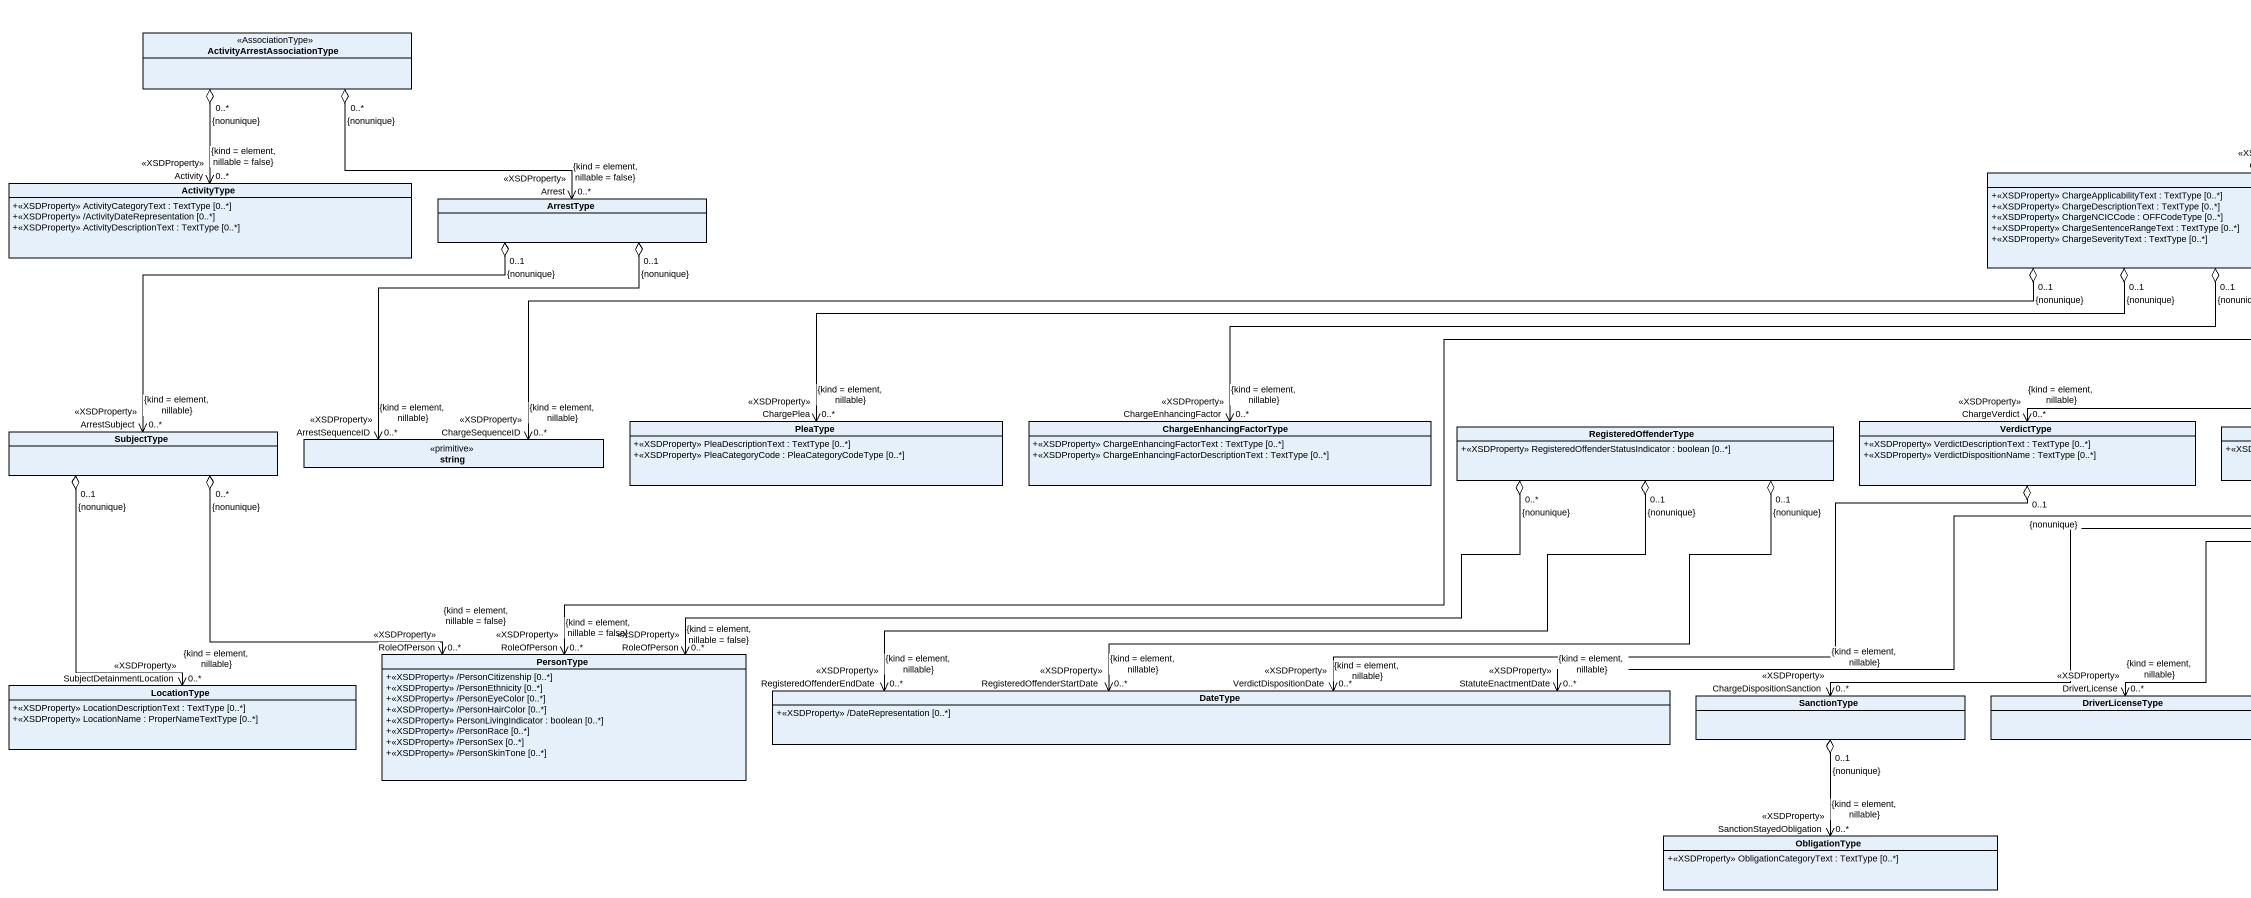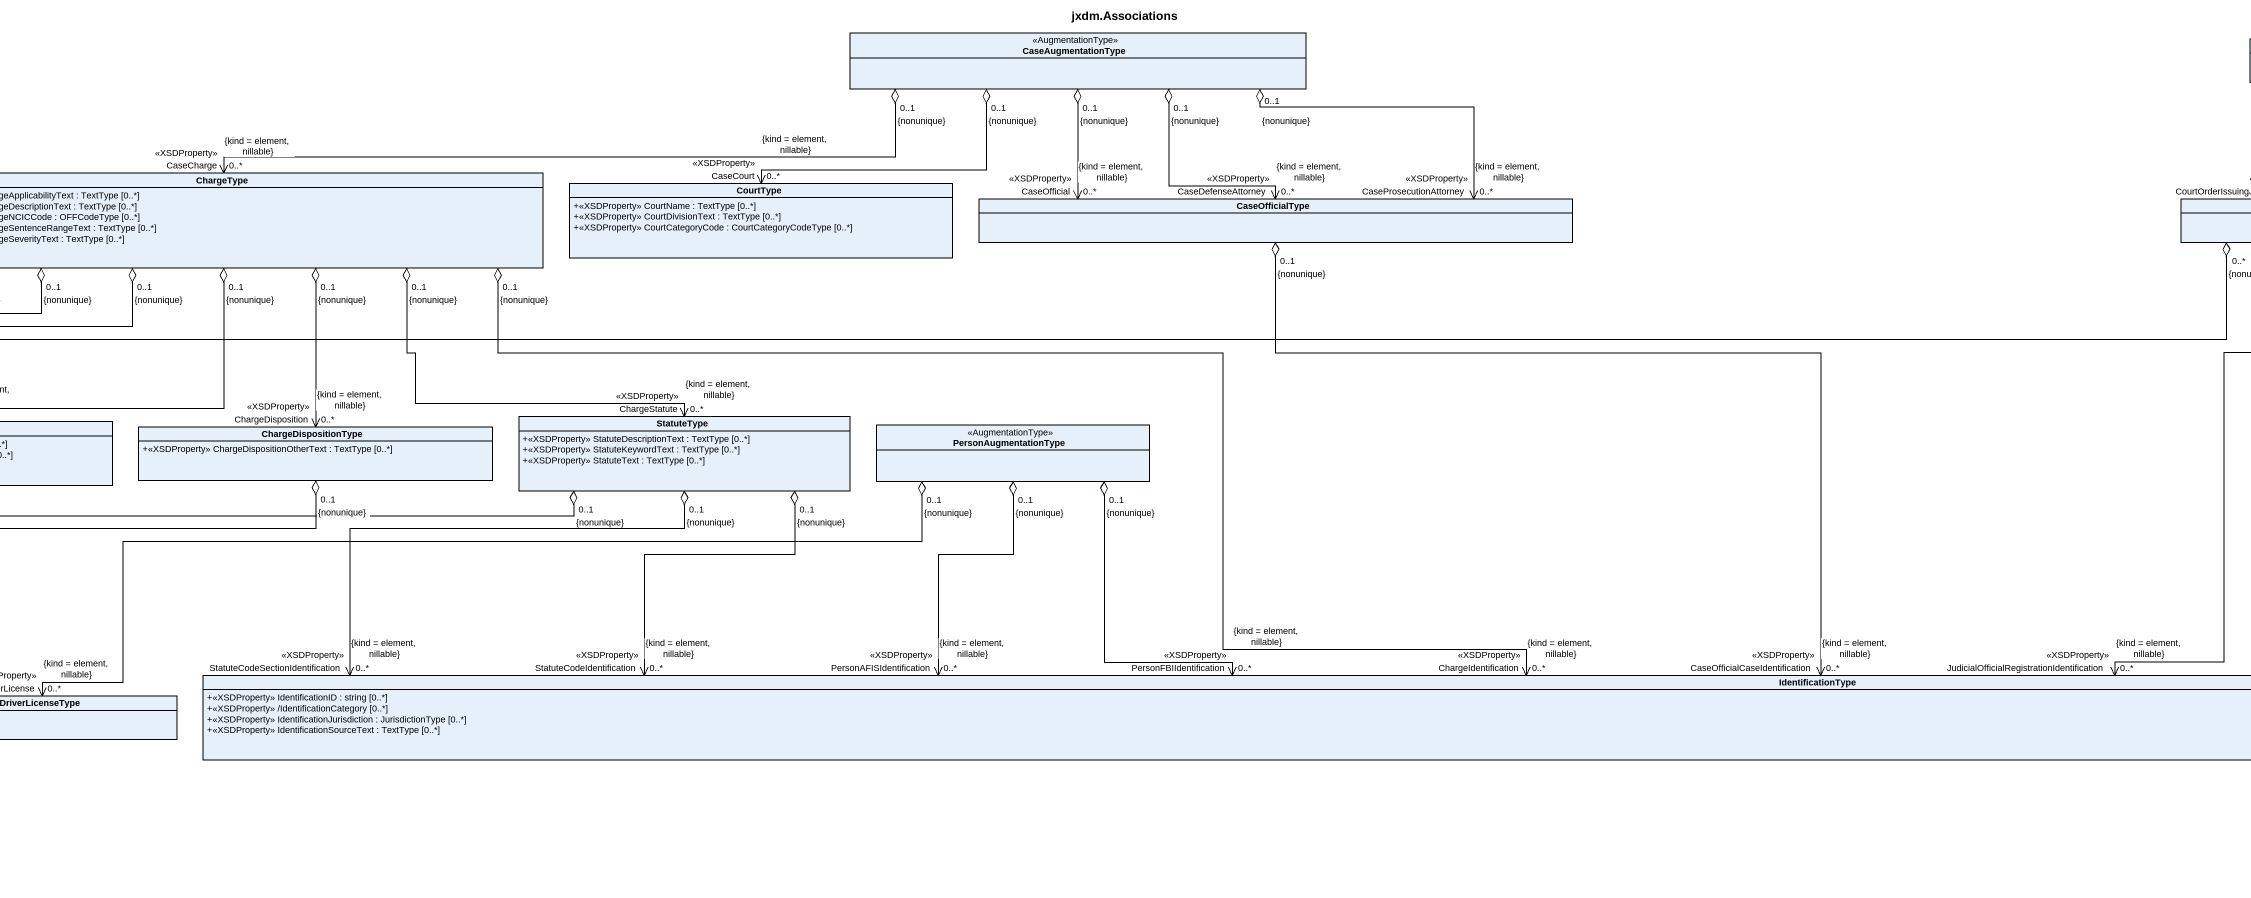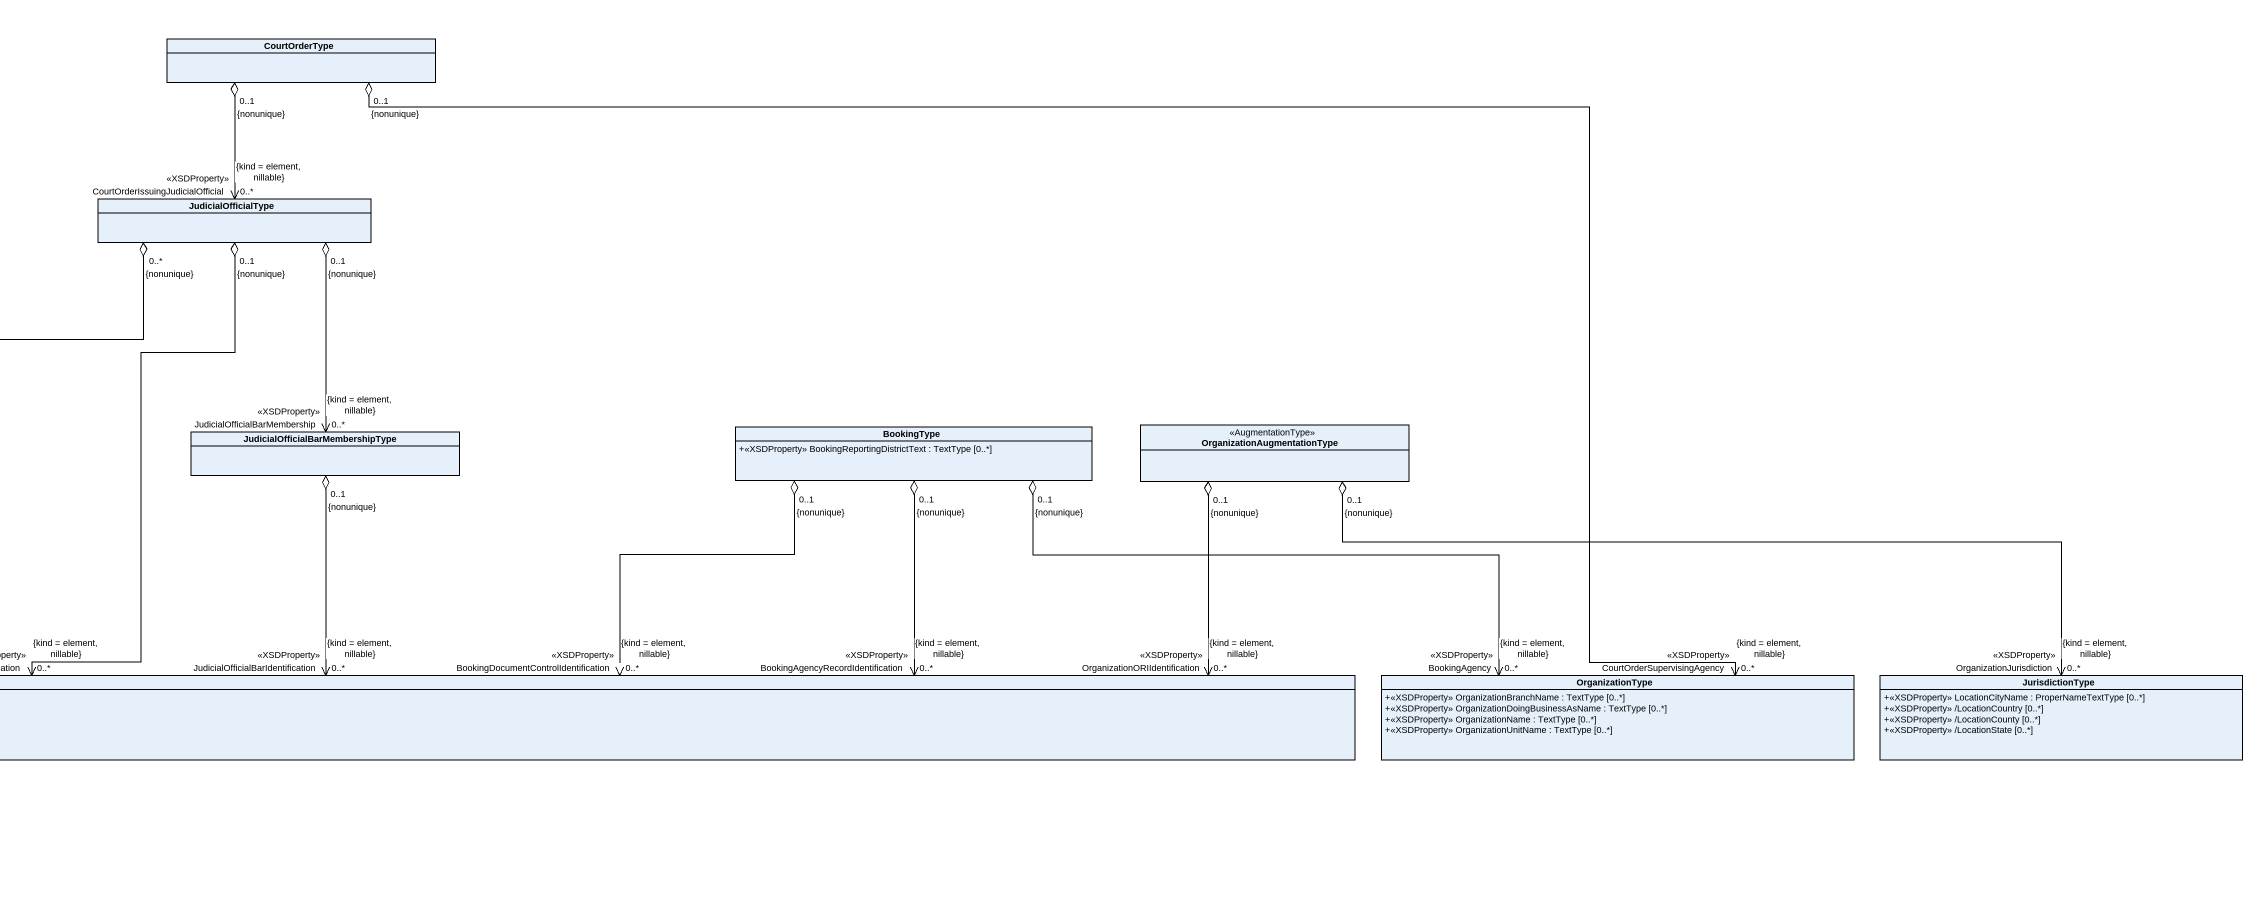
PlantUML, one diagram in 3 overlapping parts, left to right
@startuml
title jxdm.Associations
hide circle
hide empty members
skinparam classAttributeIconSize 0
class "ActivityArrestAssociationType" as ActivityArrestAssociationTyp <<AssociationType>>
class CaseAugmentationType <<AugmentationType>>
class CourtOrderType
class ActivityType {
  +<<XSDProperty>> ActivityCategoryText : TextType [0..*]
  +<<XSDProperty>> /ActivityDateRepresentation [0..*]
  +<<XSDProperty>> ActivityDescriptionText : TextType [0..*]
}
class ChargeType {
  +<<XSDProperty>> ChargeApplicabilityText : TextType [0..*]
  +<<XSDProperty>> ChargeDescriptionText : TextType [0..*]
  +<<XSDProperty>> ChargeNCICCode : OFFCodeType [0..*]
  +<<XSDProperty>> ChargeSentenceRangeText : TextType [0..*]
  +<<XSDProperty>> ChargeSeverityText : TextType [0..*]
}
class CourtType {
  +<<XSDProperty>> CourtName : TextType [0..*]
  +<<XSDProperty>> CourtDivisionText : TextType [0..*]
  +<<XSDProperty>> CourtCategoryCode : CourtCategoryCodeType [0..*]
}
class ArrestType
class CaseOfficialType
class JudicialOfficialType
class PleaType {
  +<<XSDProperty>> PleaDescriptionText : TextType [0..*]
  +<<XSDProperty>> PleaCategoryCode : PleaCategoryCodeType [0..*]
}
class ChargeEnhancingFactorType {
  +<<XSDProperty>> ChargeEnhancingFactorText : TextType [0..*]
  +<<XSDProperty>> ChargeEnhancingFactorDescriptionText : TextType [0..*]
}
class RegisteredOffenderType {
  +<<XSDProperty>> RegisteredOffenderStatusIndicator : boolean [0..*]
}
class VerdictType {
  +<<XSDProperty>> VerdictDescriptionText : TextType [0..*]
  +<<XSDProperty>> VerdictDispositionName : TextType [0..*]
}
class ChargeDispositionType {
  +<<XSDProperty>> ChargeDispositionOtherText : TextType [0..*]
}
class StatuteType {
  +<<XSDProperty>> StatuteDescriptionText : TextType [0..*]
  +<<XSDProperty>> StatuteKeywordText : TextType [0..*]
  +<<XSDProperty>> StatuteText : TextType [0..*]
}
class PersonAugmentationType <<AugmentationType>>
class BookingType {
  +<<XSDProperty>> BookingReportingDistrictText : TextType [0..*]
}
class OrganizationAugmentationType <<AugmentationType>>
class SubjectType
class string <<primitive>>
class "JudicialOfficialBarMembershipType" as JudicialOfficialBarMembershi
class PersonType {
  +<<XSDProperty>> /PersonCitizenship [0..*]
  +<<XSDProperty>> /PersonEthnicity [0..*]
  +<<XSDProperty>> /PersonEyeColor [0..*]
  +<<XSDProperty>> /PersonHairColor [0..*]
  +<<XSDProperty>> PersonLivingIndicator : boolean [0..*]
  +<<XSDProperty>> /PersonRace [0..*]
  +<<XSDProperty>> /PersonSex [0..*]
  +<<XSDProperty>> /PersonSkinTone [0..*]
}
class LocationType {
  +<<XSDProperty>> LocationDescriptionText : TextType [0..*]
  +<<XSDProperty>> LocationName : ProperNameTextType [0..*]
}
class DateType {
  +<<XSDProperty>> /DateRepresentation [0..*]
}
class SanctionType
class DriverLicenseType
class IdentificationType {
  +<<XSDProperty>> IdentificationID : string [0..*]
  +<<XSDProperty>> /IdentificationCategory [0..*]
  +<<XSDProperty>> IdentificationJurisdiction : JurisdictionType [0..*]
  +<<XSDProperty>> IdentificationSourceText : TextType [0..*]
}
class OrganizationType {
  +<<XSDProperty>> OrganizationBranchName : TextType [0..*]
  +<<XSDProperty>> OrganizationDoingBusinessAsName : TextType [0..*]
  +<<XSDProperty>> OrganizationName : TextType [0..*]
  +<<XSDProperty>> OrganizationUnitName : TextType [0..*]
}
class JurisdictionType {
  +<<XSDProperty>> LocationCityName : ProperNameTextType [0..*]
  +<<XSDProperty>> /LocationCountry [0..*]
  +<<XSDProperty>> /LocationCounty [0..*]
  +<<XSDProperty>> /LocationState [0..*]
}
class ObligationType {
  +<<XSDProperty>> ObligationCategoryText : TextType [0..*]
}
ActivityArrestAssociationTyp "0..*\n{nonunique}" o--> "Activity\n<<XSDProperty>>\n0..*\n{kind = element, nillable = false}" ActivityType
ActivityArrestAssociationTyp "0..*\n{nonunique}" o-right-> "Arrest\n<<XSDProperty>>\n0..*\n{kind = element, nillable = false}" ArrestType
CaseAugmentationType "0..1\n{nonunique}" o-left-> "CaseCharge\n<<XSDProperty>>\n0..*\n{kind = element, nillable}" ChargeType
CaseAugmentationType "0..1\n{nonunique}" o-left-> "CaseCourt\n<<XSDProperty>>\n0..*\n{kind = element, nillable}" CourtType
CaseAugmentationType "0..1\n{nonunique}" o--> "CaseOfficial\n<<XSDProperty>>\n0..*\n{kind = element, nillable}" CaseOfficialType
CaseAugmentationType "0..1\n{nonunique}" o--> "CaseDefenseAttorney\n<<XSDProperty>>\n0..*\n{kind = element, nillable}" CaseOfficialType
CaseAugmentationType "0..1\n{nonunique}" o--> "CaseProsecutionAttorney\n<<XSDProperty>>\n0..*\n{kind = element, nillable}" CaseOfficialType
CourtOrderType "0..1\n{nonunique}" o--> "CourtOrderIssuingJudicialOfficial\n<<XSDProperty>>\n0..*\n{kind = element, nillable}" JudicialOfficialType
CourtOrderType "0..1\n{nonunique}" o-right-> "CourtOrderSupervisingAgency\n<<XSDProperty>>\n0..*\n{kind = element, nillable}" OrganizationType
ChargeType "0..1\n{nonunique}" o-left-> "ChargePlea\n<<XSDProperty>>\n0..*\n{kind = element, nillable}" PleaType
ChargeType "0..1\n{nonunique}" o-left-> "ChargeEnhancingFactor\n<<XSDProperty>>\n0..*\n{kind = element, nillable}" ChargeEnhancingFactorType
ChargeType "0..1\n{nonunique}" o--> "ChargeVerdict\n<<XSDProperty>>\n0..*\n{kind = element, nillable}" VerdictType
ChargeType "0..1\n{nonunique}" o--> "ChargeDisposition\n<<XSDProperty>>\n0..*\n{kind = element, nillable}" ChargeDispositionType
ChargeType "0..1\n{nonunique}" o-right-> "ChargeStatute\n<<XSDProperty>>\n0..*\n{kind = element, nillable}" StatuteType
ChargeType "0..1\n{nonunique}" o-left-> "ChargeSequenceID\n<<XSDProperty>>\n0..*\n{kind = element, nillable}" string
ChargeType "0..1\n{nonunique}" o-right-> "ChargeIdentification\n<<XSDProperty>>\n0..*\n{kind = element, nillable}" IdentificationType
ArrestType "0..1\n{nonunique}" o-left-> "ArrestSubject\n<<XSDProperty>>\n0..*\n{kind = element, nillable}" SubjectType
ArrestType "0..1\n{nonunique}" o--> "ArrestSequenceID\n<<XSDProperty>>\n0..*\n{kind = element, nillable}" string
CaseOfficialType "0..1\n{nonunique}" o--> "CaseOfficialCaseIdentification\n<<XSDProperty>>\n0..*\n{kind = element, nillable}" IdentificationType
JudicialOfficialType "0..1\n{nonunique}" o--> "JudicialOfficialBarMembership\n<<XSDProperty>>\n0..*\n{kind = element, nillable}" JudicialOfficialBarMembershi
JudicialOfficialType "0..*\n{nonunique}" o-left-> "RoleOfPerson\n<<XSDProperty>>\n0..*\n{kind = element, nillable = false}" PersonType
JudicialOfficialType "0..1\n{nonunique}" o--> "JudicialOfficialRegistrationIdentification\n<<XSDProperty>>\n0..*\n{kind = element, nillable}" IdentificationType
RegisteredOffenderType "0..*\n{nonunique}" o-left-> "RoleOfPerson\n<<XSDProperty>>\n0..*\n{kind = element, nillable = false}" PersonType
RegisteredOffenderType "0..1\n{nonunique}" o--> "RegisteredOffenderEndDate\n<<XSDProperty>>\n0..*\n{kind = element, nillable}" DateType
RegisteredOffenderType "0..1\n{nonunique}" o--> "RegisteredOffenderStartDate\n<<XSDProperty>>\n0..*\n{kind = element, nillable}" DateType
VerdictType "0..1\n{nonunique}" o-left-> "VerdictDispositionDate\n<<XSDProperty>>\n0..*\n{kind = element, nillable}" DateType
ChargeDispositionType "0..1\n{nonunique}" o-left-> "ChargeDispositionSanction\n<<XSDProperty>>\n0..*\n{kind = element, nillable}" SanctionType
StatuteType "0..1\n{nonunique}" o-left-> "StatuteEnactmentDate\n<<XSDProperty>>\n0..*\n{kind = element, nillable}" DateType
StatuteType "0..1\n{nonunique}" o-right-> "StatuteCodeSectionIdentification\n<<XSDProperty>>\n0..*\n{kind = element, nillable}" IdentificationType
StatuteType "0..1\n{nonunique}" o-right-> "StatuteCodeIdentification\n<<XSDProperty>>\n0..*\n{kind = element, nillable}" IdentificationType
PersonAugmentationType "0..1\n{nonunique}" o-left-> "DriverLicense\n<<XSDProperty>>\n0..*\n{kind = element, nillable}" DriverLicenseType
PersonAugmentationType "0..1\n{nonunique}" o-right-> "PersonAFISIdentification\n<<XSDProperty>>\n0..*\n{kind = element, nillable}" IdentificationType
PersonAugmentationType "0..1\n{nonunique}" o-right-> "PersonFBIIdentification\n<<XSDProperty>>\n0..*\n{kind = element, nillable}" IdentificationType
BookingType "0..1\n{nonunique}" o-left-> "BookingDocumentControlIdentification\n<<XSDProperty>>\n0..*\n{kind = element, nillable}" IdentificationType
BookingType "0..1\n{nonunique}" o-left-> "BookingAgencyRecordIdentification\n<<XSDProperty>>\n0..*\n{kind = element, nillable}" IdentificationType
BookingType "0..1\n{nonunique}" o-right-> "BookingAgency\n<<XSDProperty>>\n0..*\n{kind = element, nillable}" OrganizationType
OrganizationAugmentationType "0..1\n{nonunique}" o-left-> "OrganizationORIIdentification\n<<XSDProperty>>\n0..*\n{kind = element, nillable}" IdentificationType
OrganizationAugmentationType "0..1\n{nonunique}" o-right-> "OrganizationJurisdiction\n<<XSDProperty>>\n0..*\n{kind = element, nillable}" JurisdictionType
SubjectType "0..*\n{nonunique}" o--> "RoleOfPerson\n<<XSDProperty>>\n0..*\n{kind = element, nillable = false}" PersonType
SubjectType "0..1\n{nonunique}" o--> "SubjectDetainmentLocation\n<<XSDProperty>>\n0..*\n{kind = element, nillable}" LocationType
JudicialOfficialBarMembershi "0..1\n{nonunique}" o-left-> "JudicialOfficialBarIdentification\n<<XSDProperty>>\n0..*\n{kind = element, nillable}" IdentificationType
SanctionType "0..1\n{nonunique}" o--> "SanctionStayedObligation\n<<XSDProperty>>\n0..*\n{kind = element, nillable}" ObligationType
@enduml
